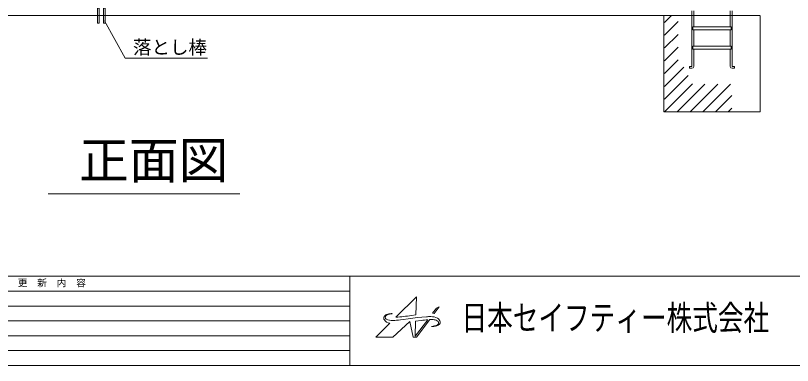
# Model space of a CAD drawing. Units: millimetres, scale not verified. Extents: x -12406 to 12406, y -8553 to 8553.
# Drawn here: x -6045 to 2025, y -8553 to -4924 of the extents above; entities that cross this region are included whole.
import ezdxf
from ezdxf.enums import TextEntityAlignment as Align

# ---------------------------------------------------------------- set-up
doc = ezdxf.new("R2010")
doc.units = ezdxf.units.MM
doc.header["$LTSCALE"] = 50
for name, color, linetype, lineweight in [('0-0_0', 7, 'Continuous', 9), ('0-3_CYG-117', 7, 'Continuous', 9), ('0-B_TEXT', 7, 'Continuous', 9), ('0-D_ﾛｺﾞ', 5, 'Continuous', 9), ('0-E_図面枠', 7, 'Continuous', 9)]:
    doc.layers.add(name, color=color, linetype=linetype, lineweight=lineweight)
doc.styles.add('ＭＳ ゴシック', font='')
doc.styles.get('ＭＳ ゴシック').set_extended_font_data('MS Gothic')

msp = doc.modelspace()

# ---------------------------------------------------------------- linework, layer by layer
at = {"layer": '0-0_0'}
for points in [[(-5175.39, -4847.06), (-5175.39, -5003.26), (-5192.78, -5003.26), (-5192.78, -4847.06)], [(-5115.39, -4847.06), (-5115.39, -5003.26), (-5132.78, -5003.26), (-5132.78, -4847.06)]]:
    msp.add_lwpolyline(points, close=True, dxfattribs=at)
at = {"layer": '0-3_CYG-117'}
for p, q in [((981.23, -5444.34), (981.23, -4876.22)), ((999.14, -4876.22), (999.14, -5041.38)), ((1379.2, -5041.38), (1379.2, -4876.23)), ((1397.12, -4876.23), (1397.12, -5444.34)), ((-11108.28, -4923.98), (1686.64, -4923.98)), ((688.92, -4923.98), (688.92, -5923.98)), ((695.53, -4995.28), (767.46, -4923.36)), ((695.53, -5127.86), (836.53, -4986.86)), ((1688.92, -4923.98), (1688.92, -5923.98)), ((999.14, -5073.22), (999.14, -5240.37)), ((1379.2, -5240.37), (1379.2, -5073.22)), ((695.53, -5260.44), (836.53, -5119.44)), ((695.53, -5393.02), (836.53, -5252.02)), ((999.14, -5272.21), (999.14, -5453.29)), ((1379.2, -5453.29), (1379.2, -5272.21)), ((695.53, -5525.61), (836.53, -5384.6)), ((695.53, -5658.19), (895.13, -5458.59)), ((981.23, -5471.19), (954.37, -5471.19)), ((1397.12, -5471.19), (1423.98, -5471.19)), ((695.53, -5790.77), (940.32, -5545.99)), ((695.53, -5923.36), (985.51, -5633.38)), ((828.12, -5923.36), (1116.12, -5635.35)), ((960.7, -5923.36), (1248.7, -5635.35)), ((1093.28, -5923.36), (1381.28, -5635.35)), ((1225.87, -5923.36), (1395.53, -5753.69)), ((1358.44, -5923.36), (1395.53, -5886.27)), ((1688.92, -5923.98), (688.92, -5923.98))]:
    msp.add_line(p, q, dxfattribs=at)
for points in [[(990.18, -5073.22), (1388.16, -5073.22), (1388.16, -5041.38), (990.18, -5041.38)], [(990.18, -5272.21), (1388.16, -5272.21), (1388.16, -5240.37), (990.18, -5240.37)]]:
    msp.add_lwpolyline(points, close=True, dxfattribs=at)
for points in [[(954.37, -5471.19), (954.37, -5453.29), (972.27, -5453.29)], [(1423.98, -5471.19), (1423.98, -5453.29), (1406.07, -5453.29)]]:
    msp.add_lwpolyline(points, dxfattribs=at)
for centre, radius, start, end in [((972.27, -5444.34), 8.96, 270, 0), ((981.23, -5453.29), 17.91, 270, 0), ((1397.12, -5453.29), 17.91, 180, 270), ((1406.07, -5444.34), 8.96, 180, 270)]:
    msp.add_arc(centre, radius, start, end, dxfattribs=at)
at = {"layer": '0-B_TEXT'}
for p, q in [((-4906.24, -5366.91), (-5122.32, -4979.13)), ((-4906.24, -5366.91), (-4049.95, -5366.91)), ((-5706.12, -6772.5), (-3715.86, -6772.5))]:
    msp.add_line(p, q, dxfattribs=at)
at = {"layer": '0-D_ﾛｺﾞ'}
for p, q in [((-2132.4, -8016.42), (-2136.88, -8016.17)), ((-1888.88, -8095.19), (-1832.36, -8087.22)), ((-1723.23, -8148.99), (-1701.04, -8148.94))]:
    msp.add_line(p, q, dxfattribs=at)
for points in [[(-2094.71, -8053.51), (-1881.72, -7841.33), (-1881.17, -7842.84), (-1886.95, -8028.59), (-1933.3, -8035.15)], [(-1777.33, -8048.52), (-1874.35, -8057.35), (-1938.28, -8065), (-2047.85, -8080.88)], [(-2157.64, -8115.95), (-2302.53, -8260.79), (-2301.89, -8260.97), (-2129.71, -8261.12), (-2125.7, -8258.5), (-1948.72, -8098.56), (-1914.33, -8261.17), (-1881.52, -8261.17), (-1742.63, -8077.85), (-1719.9, -8077.76)], [(-1763.8, -8079.05), (-1893.9, -8250.86), (-1888.88, -8095.19)]]:
    msp.add_lwpolyline(points, dxfattribs=at)
msp.add_lwpolyline([(-1713.51, -8011.54), (-1695.47, -8014.96), (-1643.69, -7946.49), (-1673.85, -7959.35)], close=True, dxfattribs=at)
for centre, radius, start, end in [((-2183.87, -8063.35), 36.42, 137.3376, 189.71275), ((-2197.83, -8065.74), 22.25, 189.71275, 211.14694), ((-2169.85, -8076.27), 55.49, 107.54618, 137.3376), ((-2175.64, -8057.06), 28.81, 114.83245, 184.93336), ((-2187.24, -8058.06), 17.16, 184.93336, 245.82613), ((-2119.57, -8178.19), 162.29, 94.53365, 114.83245), ((-2137.5, -8178.58), 162.78, 94.87761, 107.54618), ((-2142.58, -8119.1), 103.09, 86.83781, 94.87761), ((-2350.89, -5083.2), 2981.34, 274.92935, 278.0518), ((-2350.89, -5083.2), 2981.34, 274.92935, 278.0518), ((-1736.77, -8407.26), 361.02, 89.15854, 96.45212), ((-1733.85, -8208.88), 162.62, 63.69068, 89.15854), ((-1683.97, -8107.99), 50.07, 8.17288, 63.69068), ((-2147.07, -8035.07), 81.56, 211.14694, 262.55517), ((-2129.54, -7929.52), 158.06, 245.82613, 271.56003), ((-2143.36, -7421.85), 665.91, 271.56003, 278.24678), ((-1608.6, -9673.05), 1601.54, 95.56117, 98.03149), ((-1726.4, -8028.09), 120.94, 271.50312, 302.01879), ((-1719.33, -8228.59), 150.83, 73.31829, 90.21697), ((-1701.26, -8066.24), 82.7, 270.14682, 315.9742), ((-1687.1, -8121.03), 38.53, 36.42787, 73.31829), ((-1674.22, -8111.53), 22.54, 302.01879, 36.42787), ((-1661.41, -8104.75), 27.29, 315.9742, 8.17288)]:
    msp.add_arc(centre, radius, start, end, dxfattribs=at)
at = {"layer": '0-E_図面枠'}
for p, q in [((-12406.14, -7628.62), (12406.14, -7628.62)), ((-2573.7, -7628.62), (-2573.7, -8553.31)), ((-12406.14, -7782.73), (-2573.7, -7782.73)), ((-9416.34, -7936.85), (-2573.7, -7936.85)), ((-9416.34, -8090.96), (-2573.7, -8090.96)), ((-9416.34, -8245.08), (-2573.7, -8245.08)), ((-9416.34, -8399.19), (-2573.7, -8399.19))]:
    msp.add_line(p, q, dxfattribs=at)
msp.add_lwpolyline([(-12406.14, -8553.31), (12406.14, -8553.31), (12406.14, 8553.31), (-12406.14, 8553.31)], dxfattribs=at)

# ---------------------------------------------------------------- texts
at = {"layer": '0-B_TEXT', "style": 'ＭＳ ゴシック'}
for s, height, p in [('落とし棒', 140.8, (-4824.99, -5365.45)), ('正面図', 378.4, (-5383.36, -6728.51))]:
    msp.add_text(s, height=height, dxfattribs=at).set_placement(p, align=Align.BOTTOM_LEFT)
at = {"layer": '0-D_ﾛｺﾞ', "color": 7, "style": 'ＭＳ ゴシック', "width": 0.75}
msp.add_text('日本セイフティー株式会社', height=260.3, dxfattribs=at).set_placement((-1412.61, -8266.68), align=Align.BOTTOM_LEFT)
at = {"layer": '0-E_図面枠', "style": 'ＭＳ ゴシック'}
msp.add_text('更\u3000新\u3000内\u3000容', height=72.31, dxfattribs=at).set_placement((-6022.6, -7755.38), align=Align.BOTTOM_LEFT)

doc.saveas('drawing.dxf')
